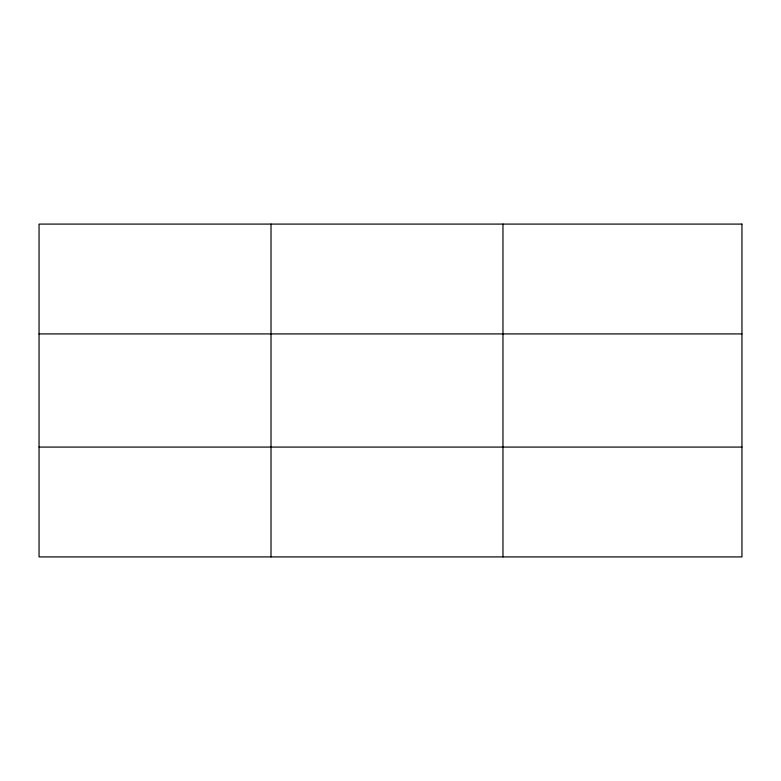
<?xml version="1.0" encoding="UTF-8"?>
<svg xmlns="http://www.w3.org/2000/svg" width="781" height="781" viewBox="0 0 781 781"><rect width="100%" height="100%" fill="white"/><g stroke="black" fill="none" stroke-linecap="round" stroke-linejoin="round"><path stroke-width="1.17" d="M271.007 224.088L271.007 556.912M502.964 224.088L502.964 556.912M39.05 333.917L741.95 333.917M39.05 447.083L741.95 447.083M741.95 224.088L741.95 556.912L39.05 556.912L39.05 224.088L741.95 224.088"/></g></svg>
